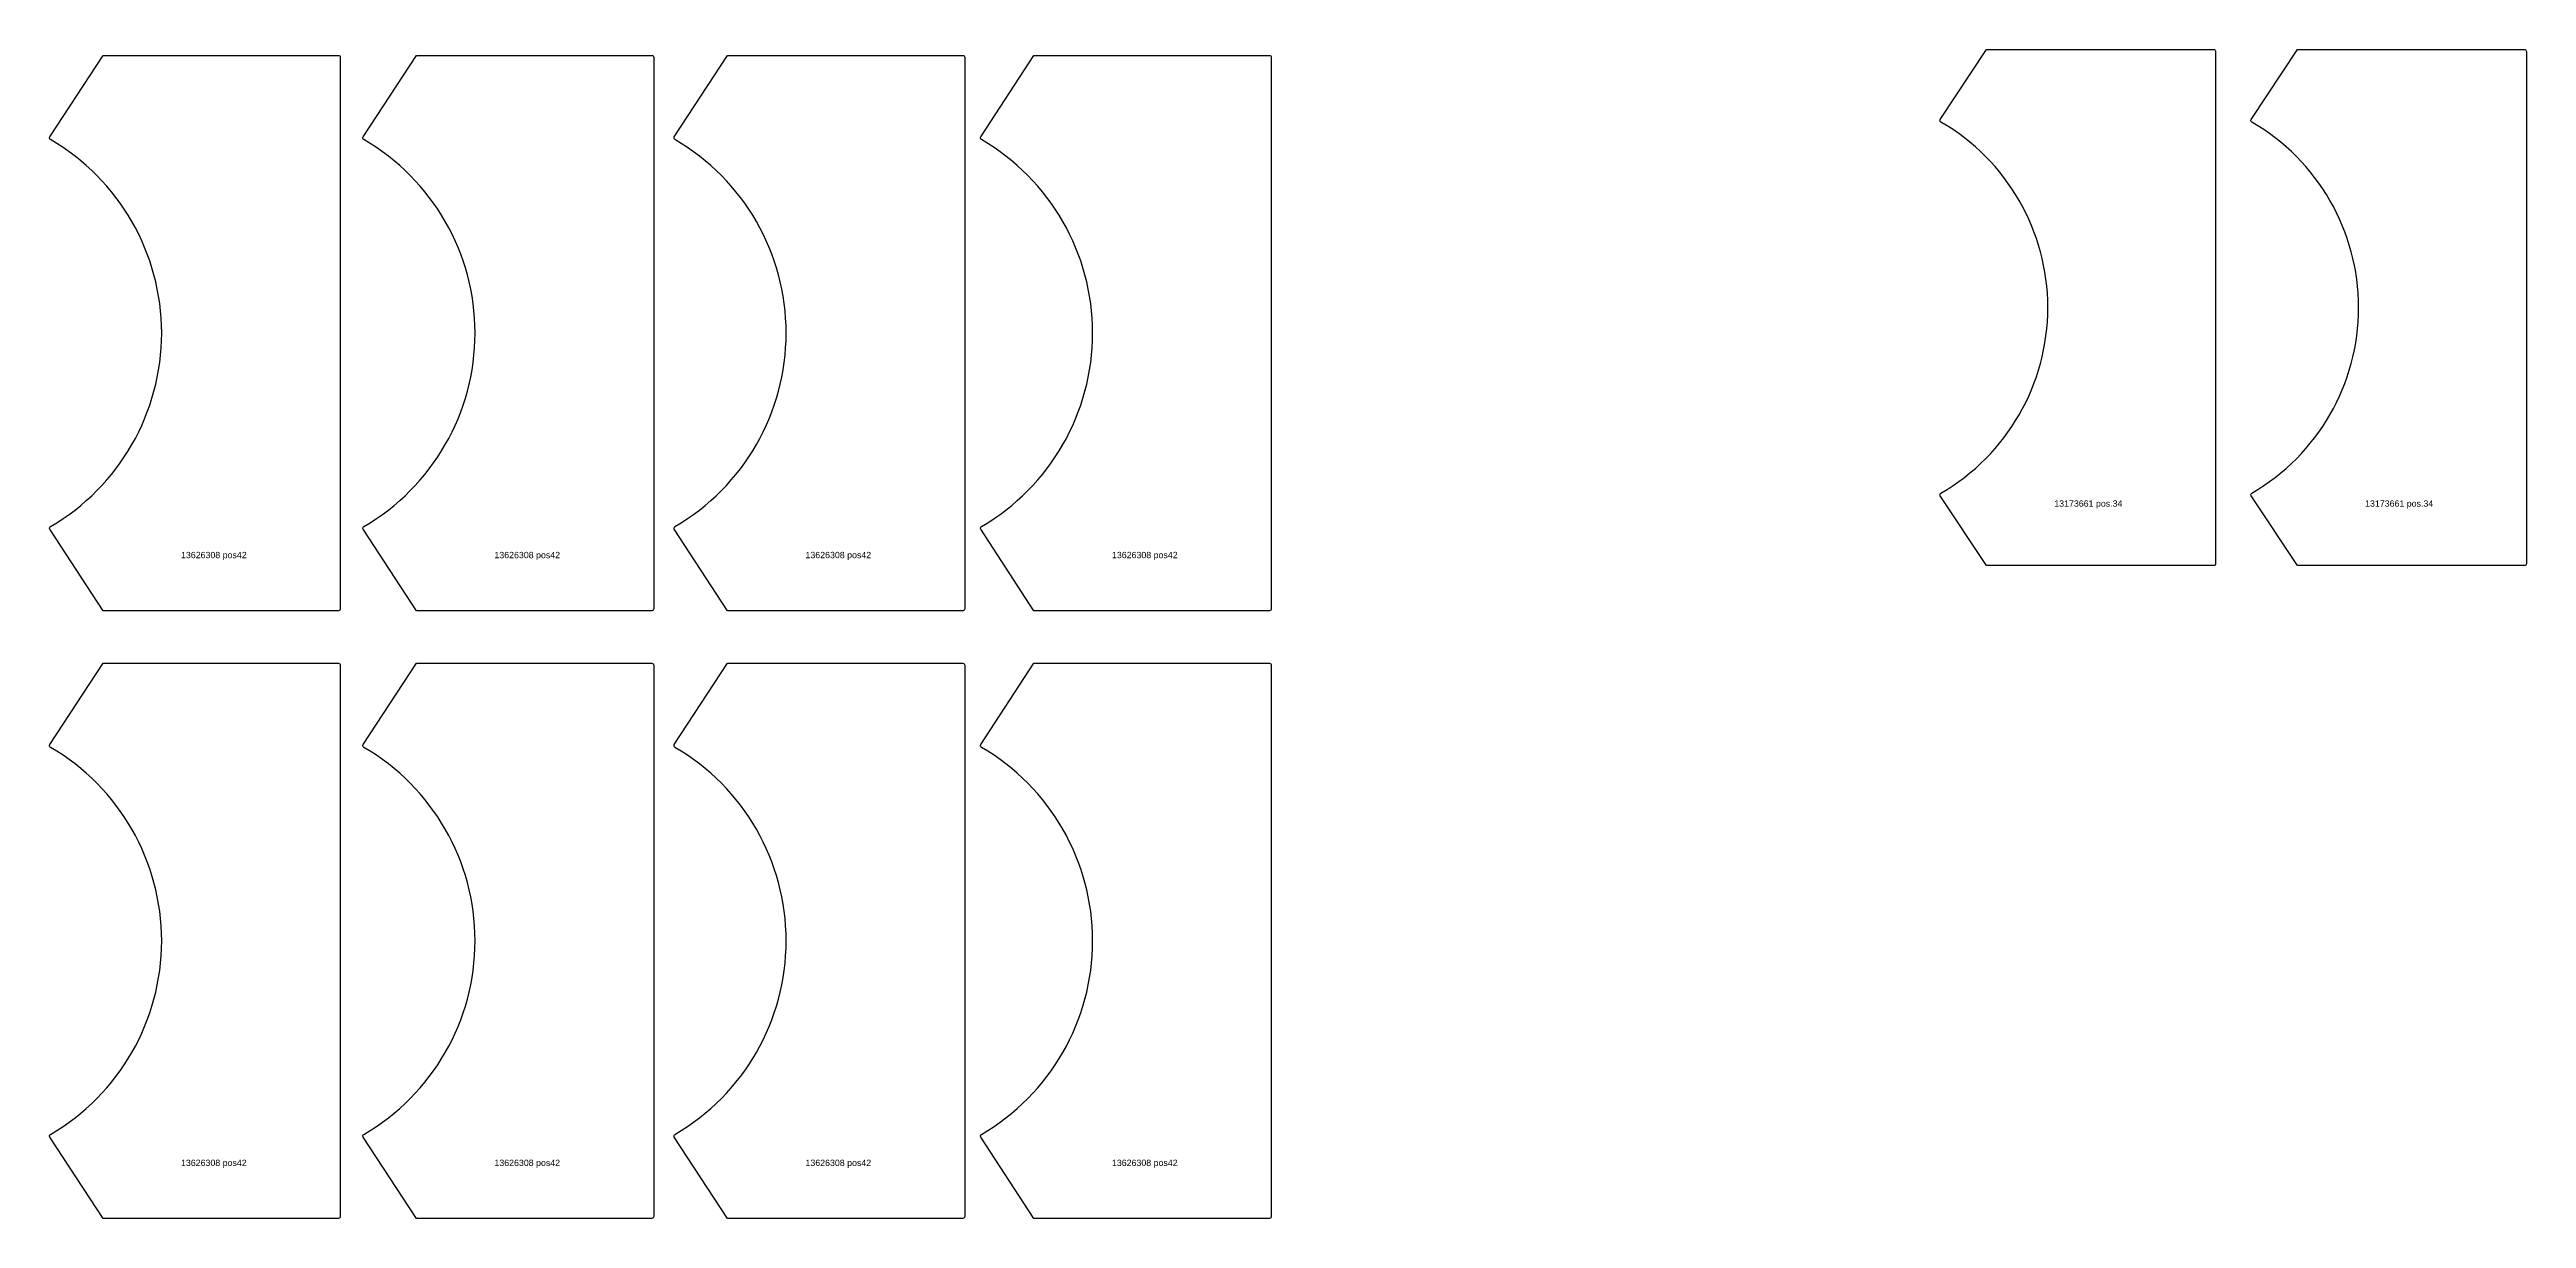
# Model space of a CAD drawing. Header units: millimetres. Extents: x 1570 to 5495, y 513 to 2366.
import ezdxf

# ---------------------------------------------------------------- set-up
doc = ezdxf.new("R2010")
doc.units = ezdxf.units.MM
doc.layers.add('13626308', color=7, linetype='Continuous')
doc.layers.add('Texto', color=3, linetype='Continuous')
doc.styles.get("Standard").update_dxf_attribs({"font": 'arial.ttf'})

msp = doc.modelspace()

# ---------------------------------------------------------------- linework, layer by layer
for points in [[(4639.7, 1548.1), (4566.3, 1658.7, -0.432024), (4567.3, 1662.9, 0.576061), (4567.3, 2251.2, -0.432024), (4566.3, 2255.4), (4639.7, 2366.1), (4999.7, 2366.1, -0.414214), (5002.7, 2363.1), (5002.7, 1551.1, -0.414214), (4999.7, 1548.1)], [(5132.3, 1548.1), (5058.9, 1658.7, -0.432024), (5059.9, 1662.9, 0.576061), (5059.9, 2251.2, -0.432024), (5058.9, 2255.4), (5132.3, 2366.1), (5492.3, 2366.1, -0.414214), (5495.3, 2363.1), (5495.3, 1551.1, -0.414214), (5492.3, 1548.1)]]:
    msp.add_lwpolyline(points, format="xyb", close=True)
at = {"layer": '13626308'}
for points in [[(2027.6, 1476.7), (1654.6, 1476.7), (1570.3, 1605.7, -0.42919), (1571.3, 1610, 0.574672), (1571.3, 2223.4, -0.42919), (1570.3, 2227.6), (1654.6, 2356.7), (2027.6, 2356.7, -0.414214), (2030.6, 2353.7), (2030.6, 1479.7, -0.414214)], [(2524.3, 1476.7), (2151.3, 1476.7), (2067, 1605.7, -0.42919), (2068, 1610, 0.574672), (2068, 2223.4, -0.42919), (2067, 2227.6), (2151.3, 2356.7), (2524.3, 2356.7, -0.414214), (2527.3, 2353.7), (2527.3, 1479.7, -0.414214)], [(3017.3, 1476.7), (2644.3, 1476.7), (2560, 1605.7, -0.42919), (2561, 1610, 0.574672), (2561, 2223.4, -0.42919), (2560, 2227.6), (2644.3, 2356.7), (3017.3, 2356.7, -0.414214), (3020.3, 2353.7), (3020.3, 1479.7, -0.414214)], [(3503, 1476.7), (3130, 1476.7), (3045.7, 1605.7, -0.42919), (3046.7, 1610, 0.574672), (3046.7, 2223.4, -0.42919), (3045.7, 2227.6), (3130, 2356.7), (3503, 2356.7, -0.414214), (3506, 2353.7), (3506, 1479.7, -0.414214)], [(2027.6, 513.4), (1654.6, 513.4), (1570.3, 642.5, -0.42919), (1571.3, 646.7, 0.574672), (1571.3, 1260.1, -0.42919), (1570.3, 1264.4), (1654.6, 1393.4), (2027.6, 1393.4, -0.414214), (2030.6, 1390.4), (2030.6, 516.4, -0.414214)], [(2524.3, 513.4), (2151.3, 513.4), (2067, 642.5, -0.42919), (2068, 646.7, 0.574672), (2068, 1260.1, -0.42919), (2067, 1264.4), (2151.3, 1393.4), (2524.3, 1393.4, -0.414214), (2527.3, 1390.4), (2527.3, 516.4, -0.414214)], [(3017.3, 513.4), (2644.3, 513.4), (2560, 642.5, -0.42919), (2561, 646.7, 0.574672), (2561, 1260.1, -0.42919), (2560, 1264.4), (2644.3, 1393.4), (3017.3, 1393.4, -0.414214), (3020.3, 1390.4), (3020.3, 516.4, -0.414214)], [(3503, 513.4), (3130, 513.4), (3045.7, 642.5, -0.42919), (3046.7, 646.7, 0.574672), (3046.7, 1260.1, -0.42919), (3045.7, 1264.4), (3130, 1393.4), (3503, 1393.4, -0.414214), (3506, 1390.4), (3506, 516.4, -0.414214)]]:
    msp.add_lwpolyline(points, format="xyb", close=True, dxfattribs=at)

# ---------------------------------------------------------------- texts
at = {"layer": 'Texto', "char_height": 10, "attachment_point": 1}
for s, width, insert in [('13173661 pos.34', 323.394, (4747, 1651.5)), ('13173661 pos.34', 323.394, (5239.6, 1651.5)), ('13626308 pos42', 303.732, (1778.2, 1569.9)), ('13626308 pos42', 303.732, (2274.9, 1569.9)), ('13626308 pos42', 303.732, (2767.9, 1569.9)), ('13626308 pos42', 303.732, (3253.6, 1569.9)), ('13626308 pos42', 303.732, (1778.2, 606.6)), ('13626308 pos42', 303.732, (2274.9, 606.6)), ('13626308 pos42', 303.732, (2767.9, 606.6)), ('13626308 pos42', 303.732, (3253.6, 606.6))]:
    msp.add_mtext_dynamic_manual_height_columns(s, width=width, gutter_width=12.5, heights=[0], dxfattribs=dict(at, insert=insert))

doc.saveas('drawing.dxf')
